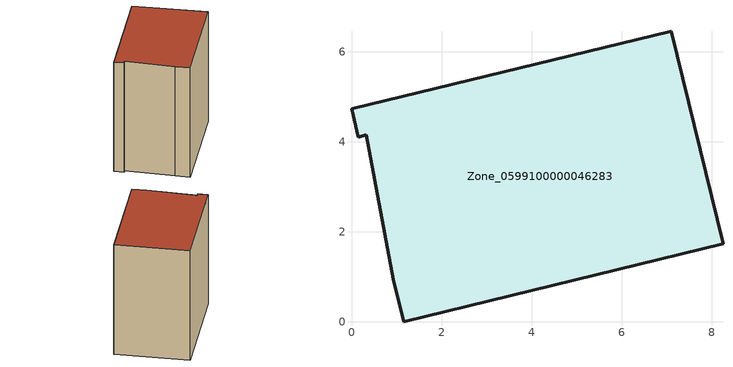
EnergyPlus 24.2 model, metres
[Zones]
Zone_0599100000046283
 floor ground (C_G): 1.16,0 0.93,0.95 0.33,4.16 0.15,4.1 0,4.73 7.1,6.46 8.25,1.74 z0
 wall outside (C_F): 1.16,0 8.25,1.74 7.1,6.46 0,4.73 0.15,4.1 0.33,4.16 0.93,0.95 1.16,0 z0:7.86
 roof outside (C_R): 0.93,0.95 1.16,0 8.25,1.74 7.1,6.46 0,4.73 0.15,4.1 0.33,4.16 z7.86
[BUILDING]
Pand.0599100000046283: North Axis=0; Terrain=City; Loads Convergence Tolerance Value=0.04; Temperature Convergence Tolerance Value=0.4; Solar Distribution=FullExterior; Maximum Number of Warmup Days=25; Minimum Number of Warmup Days=1
[Site:Location]
Rotterdam.The.Hague.AP_ZH_NLD Design_Conditions: Latitude=51.96; Longitude=4.45; Time Zone=1; Elevation=-4.5
[SITE:GROUNDTEMPERATURE:BUILDINGSURFACE]
18, 18, 18, 18, 18, 18, 18, 18, 18, 18, 18, 18
[MATERIAL] Thermal Absorptance=0.9; Solar Absorptance=0.7; Visible Absorptance=0.7
Name | Roughness | Thickness | Conductivity | Density | Specific Heat
G.TI.1946 | MediumSmooth | 0.15 | 1 | 540 | 1210
F.TI.1946 | Rough | 0.3 | 0.857143 | 1920 | 840
R.TI.1946 | MediumRough | 0.2 | 0.1 | 1500 | 1000
[CONSTRUCTION]
C_G: G.TI.1946
C_F: F.TI.1946
C_R: R.TI.1946
[ZONE]
Zone_0599100000046283: Type=1; Multiplier=1; Ceiling Height=Autocalculate; Volume=Autocalculate; Floor Area=autocalculate; Part of Total Floor Area=Yes
[ZONEINFILTRATION:DESIGNFLOWRATE]
Infil_Zone_0599100000046283: Zone or ZoneList or Space or SpaceList=Zone_0599100000046283; Schedule=AlwaysOn; Design Flow Rate Calculation Method=Flow/Area; Flow Rate per Floor Area=0.003; Constant Term Coefficient=1; Temperature Term Coefficient=0; Velocity Term Coefficient=0; Velocity Squared Term Coefficient=0
[HVACTEMPLATE:ZONE:IDEALLOADSAIRSYSTEM]
Zone_0599100000046283: Maximum Heating Supply Air Temperature=50; Minimum Cooling Supply Air Temperature=13; Maximum Heating Supply Air Humidity Ratio=0.0156; Minimum Cooling Supply Air Humidity Ratio=0.0077; Heating Limit=NoLimit; Cooling Limit=NoLimit; Dehumidification Control Type=ConstantSensibleHeatRatio; Cooling Sensible Heat Ratio=0.7; Dehumidification Setpoint=60; Humidification Control Type=None; Humidification Setpoint=30; Outdoor Air Method=None; Outdoor Air Flow Rate per Person=0.00944; Outdoor Air Flow Rate per Zone Floor Area=0; Outdoor Air Flow Rate per Zone=0; Demand Controlled Ventilation Type=None; Outdoor Air Economizer Type=NoEconomizer; Heat Recovery Type=None; Sensible Heat Recovery Effectiveness=0.7; Latent Heat Recovery Effectiveness=0.65
[ZONECONTROL:THERMOSTAT]
ThermostatControl_Zone_0599100000046283: Zone or ZoneList=Zone_0599100000046283; Control Type Schedule=DualSetpointControlType; Control 1=Thermostat_Zone_0599100000046283; Temperature Difference Between Cutout And Setpoint=0
[THERMOSTATSETPOINT:DUALSETPOINT]
Thermostat_Zone_0599100000046283: Heating Setpoint Temperature Schedule=HeatingSetpoint_Zone_0599100000046283; Cooling Setpoint Temperature Schedule=CoolingSetpoint_Zone_0599100000046283
[SCHEDULE:COMPACT]
HeatingSetpoint_Zone_0599100000046283: Through: 12/31, For: AllDays, Until: 24:00, 21
CoolingSetpoint_Zone_0599100000046283: Through: 12/31, For: AllDays, Until: 24:00, 24
DualSetpointControlType: Through: 12/31, For: AllDays, Until: 24:00, 4
AlwaysOn: Through: 12/31, For: AllDays, Until: 24:00, 1
